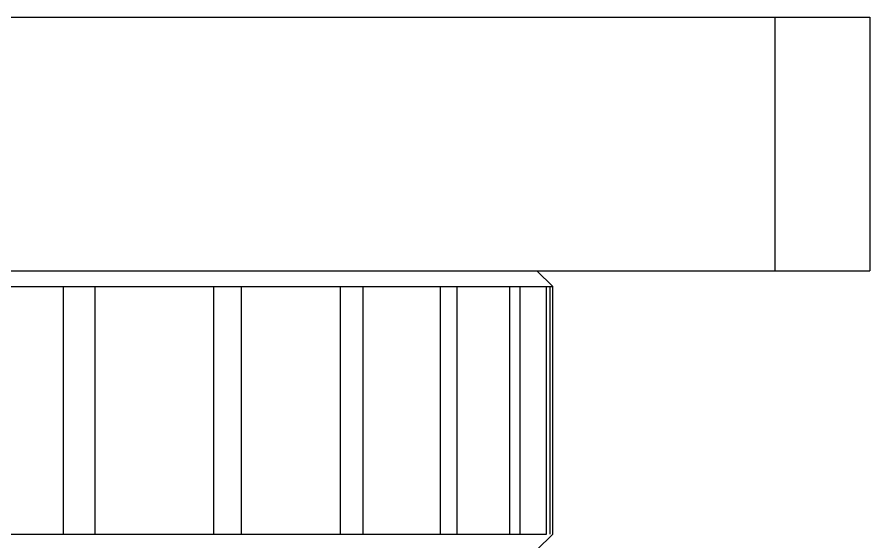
# Model space of a CAD drawing. Extents: x 10 to 146, y 10 to 437.
# Drawn here: x 113.12 to 140, y 243.45 to 260 of the extents above; entities that cross this region are included whole.
import ezdxf

# ---------------------------------------------------------------- set-up
doc = ezdxf.new("R2010")
doc.units = 0
doc.layers.get('0').update_dxf_attribs({"linetype": 'CONTINUOUS'})

msp = doc.modelspace()

# ---------------------------------------------------------------- linework, layer by layer
at = {"color": 7, "linetype": 'CONTINUOUS'}
for p, q in [((50, 260), (140, 260)), ((137, 260), (137, 252)), ((140, 260), (140, 252)), ((50, 252), (140, 252)), ((129.5, 252), (130, 251.5)), ((112.096, 251.5), (130, 251.5)), ((114.572, 251.5), (114.572, 243.7)), ((115.572, 251.5), (115.572, 243.7)), ((119.313, 251.5), (119.313, 243.7)), ((120.177, 251.5), (120.177, 243.7)), ((123.316, 243.7), (123.316, 251.5)), ((124.016, 251.5), (124.016, 243.7)), ((126.458, 251.5), (126.458, 243.7)), ((126.974, 251.5), (126.974, 243.7)), ((128.644, 243.7), (128.644, 251.5)), ((128.96, 251.5), (128.96, 243.7)), ((129.808, 243.7), (129.808, 251.5)), ((129.915, 251.5), (129.915, 243.7)), ((130, 243.7), (130, 251.5)), ((112.096, 243.7), (114.387, 243.7)), ((114.387, 243.7), (114.572, 243.7)), ((114.572, 243.7), (115.501, 243.7)), ((115.501, 243.7), (115.572, 243.7)), ((115.572, 243.7), (116.809, 243.7)), ((116.809, 243.7), (117.924, 243.7)), ((117.924, 243.7), (119.313, 243.7)), ((119.313, 243.7), (119.421, 243.7)), ((119.421, 243.7), (120.177, 243.7)), ((120.177, 243.7), (120.428, 243.7)), ((120.428, 243.7), (122.092, 243.7)), ((122.092, 243.7), (123.054, 243.7)), ((123.054, 243.7), (123.316, 243.7)), ((123.316, 243.7), (123.896, 243.7)), ((123.896, 243.7), (124.016, 243.7)), ((124.016, 243.7), (126.458, 243.7)), ((124.765, 243.7), (126.458, 243.7)), ((126.458, 243.7), (126.974, 243.7)), ((126.458, 243.7), (126.552, 243.7)), ((126.974, 243.7), (128.644, 243.7)), ((128.644, 243.7), (128.96, 243.7)), ((128.96, 243.7), (129.808, 243.7)), ((129.5, 243.2), (130, 243.7))]:
    msp.add_line(p, q, dxfattribs=at)

doc.saveas('drawing.dxf')
